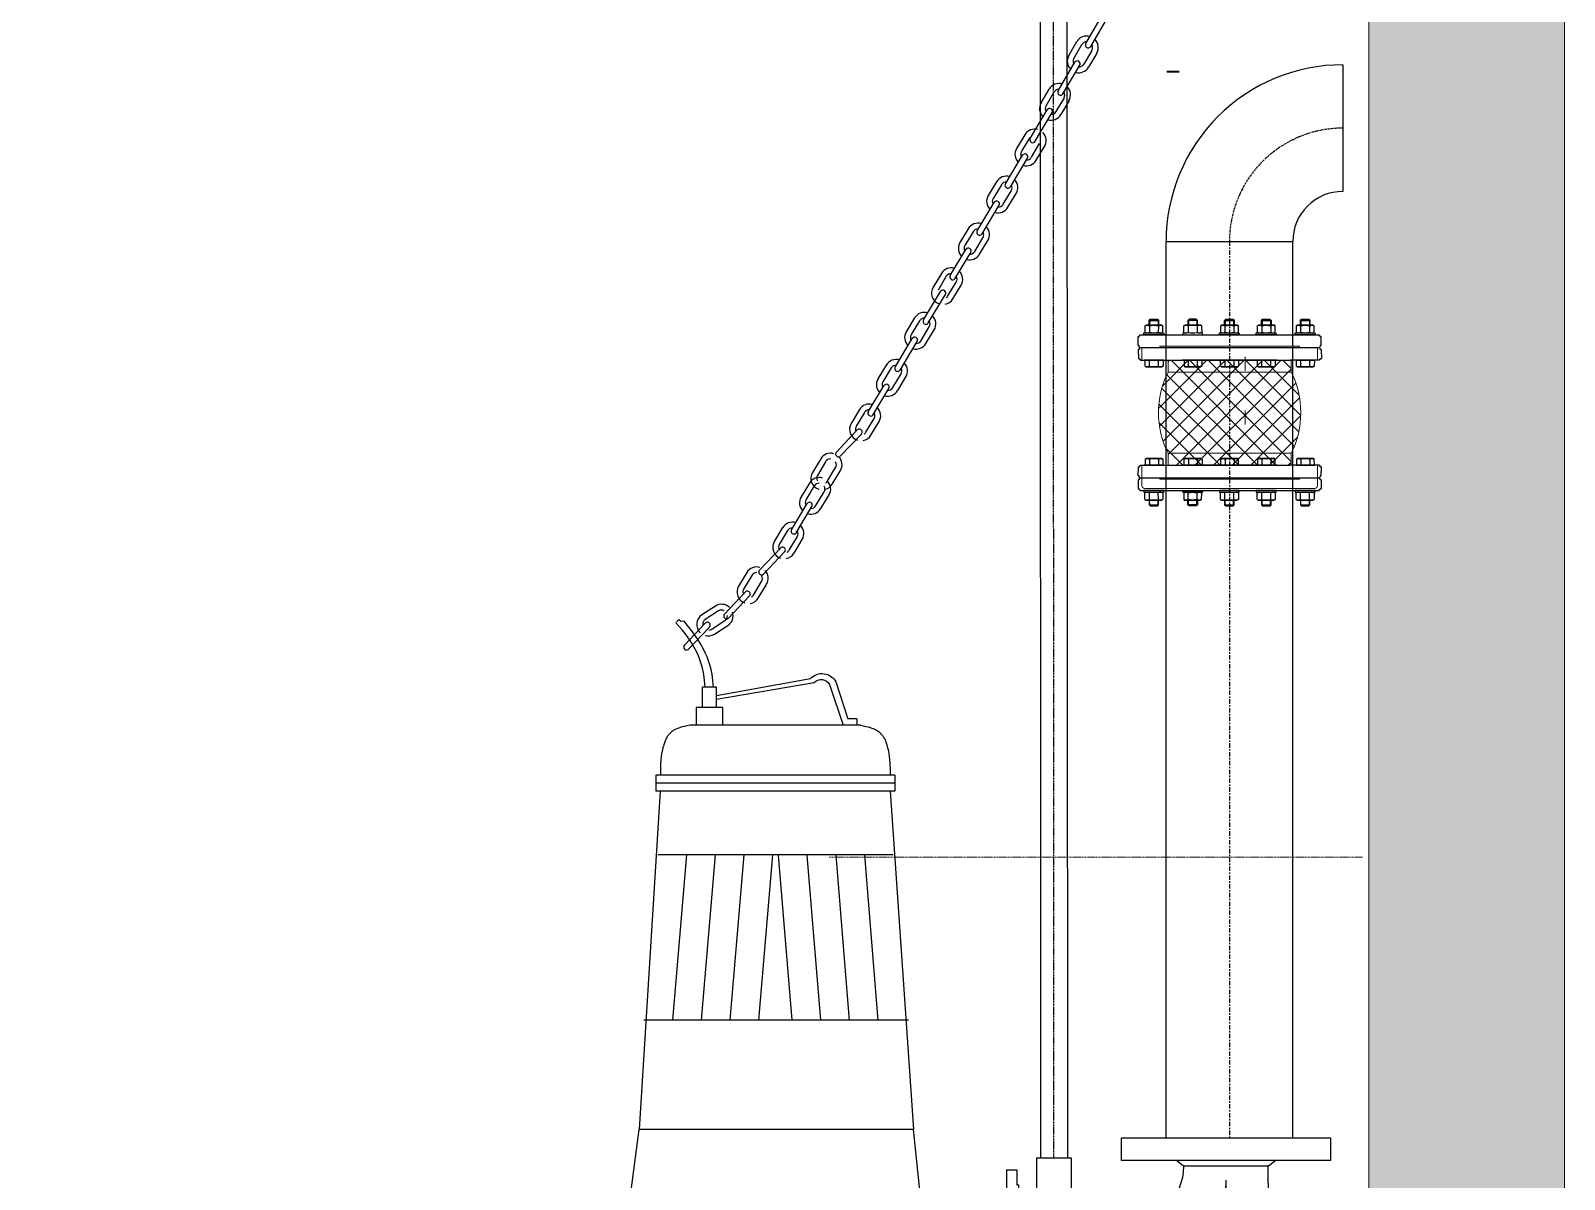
# Model space of a CAD drawing. Header units: millimetres. Extents: x -294625 to 2136527, y -251383 to 128331.
# Drawn here: x 1504624 to 1506192, y -181102 to -179928 of the extents above; entities that cross this region are included whole.
import ezdxf

# ---------------------------------------------------------------- set-up
doc = ezdxf.new("R2010")
doc.units = ezdxf.units.MM
doc.linetypes.add('ACAD_ISO04W100', pattern=[30, 24, -3, 0, -3])
doc.linetypes.add('CENTER', pattern=[3, 1.5, -0.5, 0.5, -0.5])
for name, color, linetype, lineweight in [('0-4', 250, 'Continuous', 5), ('01. CẤP NƯỚC LẠNH', 5, 'Continuous', 9), ('A-FLOR-3', 135, 'Continuous', 25), ('A-FLOR-PATT-1', 254, 'Continuous', 18), ('I-WALL-3', 215, 'Continuous', 35), ('I-WALL-4', 8, 'Continuous', 35), ('ICE-BP', 4, 'Continuous', 25), ('ICE-CENTER', 8, 'CENTER', 0), ('N3-NOTE', 11, 'Continuous', 13)]:
    doc.layers.add(name, color=color, linetype=linetype, lineweight=lineweight)
doc.layers.add('H-N-FITTING-35', color=2, linetype='Continuous')
doc.layers.add('ICE-CEN', color=8, linetype='CENTER')

# ---------------------------------------------------------------- blocks, each defined once
blk = doc.blocks.new('ExpSin8')
h = blk.add_hatch()
h.set_pattern_fill('ANSI37', color=8, scale=198, style=0)
h.set_pattern_definition([(45, (2.64, -165), (-17.5009, 17.5009), []), (135, (2.64, -165), (-17.5009, -17.5009), [])])
h.paths.add_polyline_path([(201.2, 115.3, 0.240369), (48.8, 115.3), (48.8, -115.3, 0.240369), (201.2, -115.3)])
h.paths.add_polyline_path([(26.4, -115.3), (48.8, -115.3), (48.8, 115.3), (26.4, 115.3)])
h.paths.add_polyline_path([(201.2, 115.3), (201.2, -115.3), (223.6, -115.3), (223.6, 115.3)])
for points in [[(2.6, -165), (26.4, -165), (26.4, 165), (2.6, 165)], [(247.4, -165), (223.6, -165), (223.6, 165), (247.4, 165)], [(2.6, 131), (0, 131), (0, -131), (2.6, -131)], [(247.4, 131), (250, 131), (250, -131), (247.4, -131)]]:
    blk.add_lwpolyline(points, close=True)
at = {"color": 8}
for points in [[(26.4, 115.3), (48.8, 115.3), (48.8, -115.3), (26.4, -115.3)], [(223.6, 115.3), (201.2, 115.3), (201.2, -115.3), (223.6, -115.3)]]:
    blk.add_lwpolyline(points, close=True, dxfattribs=at)
for centre, start, end in [((125, -33.9), 62.9686, 117.0314), ((125, 33.9), 242.9686, 297.0314)]:
    blk.add_arc(centre, 167.6, start, end)
blk = doc.blocks.new('NUT')
at = {"linetype": 'Continuous'}
for p, q in [((-14.7, 12.1), (-13.1, 13)), ((-14.7, 0.9), (-13.1, 0)), ((-7.5, 1.1), (-7.5, 11.9)), ((7.5, 1.1), (7.5, 11.9)), ((14.7, 12.1), (13.1, 13)), ((14.7, 0.9), (13.1, 0))]:
    blk.add_line(p, q, dxfattribs=at)
blk.add_lwpolyline([(-16.5, 16), (-16.5, 13), (16.5, 13), (16.5, 16)], close=True)
for points in [[(-15, 1.1), (-15, 11.9)], [(-13.1, 13), (13.1, 13)], [(-13.1, 0), (13.1, 0)], [(13.1, 0), (-13.1, 0)], [(15, 11.9), (15, 1.1)]]:
    blk.add_lwpolyline(points, dxfattribs=at)
for centre, radius, start, end in [((-11.3, 6.1), 6.9, 57.0867, 122.9133), ((-11.3, 6.9), 6.9, 237.0867, 302.9133), ((0, -13), 26, 73.2213, 106.7787), ((0, 26), 26, 253.2213, 286.7787), ((11.3, 6.1), 6.9, 57.0867, 122.9133), ((11.3, 6.9), 6.9, 237.0867, 302.9133)]:
    blk.add_arc(centre, radius, start, end, dxfattribs=at)
blk = doc.blocks.new('cut')
for p, q in [((1044112.8, -17398.2), (1043998.8, -17398.2)), ((1043953.8, -17557.2), (1043953.8, -17443.2))]:
    blk.add_line(p, q)
at = {"color": 8, "linetype": 'CENTER'}
blk.add_arc((1043953.8, -17398.2), 102, 270, 0, dxfattribs=at)
for radius in [159, 45]:
    blk.add_arc((1043953.8, -17398.2), radius, 270, 0)
blk = doc.blocks.new('BCTM')
at = {"color": 0}
for p, q in [((-4102.8, -24289.2, -726548.5), (-4090.4, -24289.2, -726548.5)), ((-4102.8, -24307.2, -726548.5), (-4102.8, -24289.2, -726548.5)), ((-4090.4, -24307.2, -726548.5), (-4090.4, -24289.2, -726548.5)), ((-4108.4, -24307.2, -726548.5), (-4084.7, -24307.2, -726548.5)), ((-4108.4, -24322.8, -726548.5), (-4108.4, -24307.2, -726548.5)), ((-4084.7, -24307.2, -726548.5), (-4084.7, -24322.8, -726548.5)), ((-4230.5, -24322.8, -726548.5), (-4079, -24322.8, -726548.5)), ((-4226.9, -24317.3, -726548.5), (-4218.9, -24317.3, -726548.5)), ((-4226.9, -24317.3, -726548.5), (-4226.9, -24322.8, -726548.5)), ((-4260.7, -24367, -726548.5), (-4048.9, -24367, -726548.5)), ((-4260.7, -24367, -726548.5), (-4260.7, -24381.3, -726548.5)), ((-4048.9, -24367, -726548.5), (-4048.9, -24381.3, -726548.5)), ((-4260.7, -24374.2, -726548.5), (-4048.9, -24374.2, -726548.5)), ((-4256.5, -24381.3, -726548.5), (-4277, -24680.7, -726548.5)), ((-4260.7, -24381.3, -726548.5), (-4048.9, -24381.3, -726548.5)), ((-4053, -24381.3, -726548.5), (-4034.4, -24680.7, -726548.5)), ((-4259.1, -24437.6, -726548.5), (-4050.7, -24437.6, -726548.5)), ((-4233.7, -24437.8, -726548.5), (-4245.6, -24584.1, -726548.5)), ((-4208.3, -24437.7, -726548.5), (-4220.2, -24584.1, -726548.5)), ((-4182.8, -24437.7, -726548.5), (-4194.8, -24584, -726548.5)), ((-4157.4, -24437.7, -726548.5), (-4169.4, -24584, -726548.5)), ((-4152.3, -24437.6, -726548.5), (-4140, -24584, -726548.5)), ((-4126.9, -24437.6, -726548.5), (-4114.5, -24584, -726548.5)), ((-4101.5, -24437.6, -726548.5), (-4089.1, -24584, -726548.5)), ((-4076.1, -24437.6, -726548.5), (-4063.7, -24584, -726548.5)), ((-4272.7, -24584, -726548.5), (-4038.3, -24584, -726548.5)), ((-4283.8, -24745.7, -726548.5), (-4277, -24680.7, -726548.5)), ((-4277, -24680.7, -726548.5), (-4034.4, -24680.7, -726548.5)), ((-4025.8, -24745.7, -726548.5), (-4034.4, -24680.7, -726548.5)), ((-4604.2, -24708.1, -726548.5), (-4503.1, -24708.1, -726548.5)), ((-4604.2, -24708.1, -726548.5), (-4503.1, -24708.1, -726548.5)), ((-4591.1, -24713.1, -726548.5), (-4597.3, -24708.1, -726548.5)), ((-4591.1, -24713.1, -726548.5), (-4516.1, -24713.1, -726548.5)), ((-4591.1, -24728.1, -726548.5), (-4591.1, -24713.1, -726548.5)), ((-4516.1, -24713.1, -726548.5), (-4509.9, -24708.1, -726548.5)), ((-4591.1, -24728.1, -726548.5), (-4591.1, -24859.2, -726548.5)), ((-4553.6, -24727.3, -726548.5), (-4553.6, -24859.2, -726548.5)), ((-4370.3, -24882.4, -726548.5), (-4370.3, -24729.7, -726548.5)), ((-4462.7, -24859.8, -726548.5), (-4420.1, -24745.3, -726548.5)), ((-4359.4, -24740.4, -726548.5), (-4312, -24744.5, -726548.5)), ((-4312.3, -24745.7, -726548.5), (-4025.8, -24745.7, -726548.5)), ((-4453.6, -24763.1, -726548.5), (-4448.6, -24757, -726548.5)), ((-4448.6, -24750.1, -726548.5), (-4448.6, -24780.5, -726548.5)), ((-4448.6, -24750.1, -726548.5), (-4448.6, -24821.9, -726548.5)), ((-4443.6, -24750.1, -726548.5), (-4448.6, -24750.1, -726548.5)), ((-4448.6, -24750.1, -726548.5), (-4443.6, -24750.1, -726548.5)), ((-4443.6, -24750.1, -726548.5), (-4443.6, -24780.5, -726548.5)), ((-4443.6, -24750.1, -726548.5), (-4443.6, -24808.4, -726548.5)), ((-4426.3, -24761.8, -726548.5), (-4443.6, -24757, -726548.5)), ((-4581.8, -24772.5, -726548.5), (-4581.8, -24859.2, -726548.5)), ((-4544.2, -24762, -726548.5), (-4544.2, -24859.2, -726548.5)), ((-4466.1, -24763.1, -726548.5), (-4453.6, -24763.1, -726548.5)), ((-4453.6, -24763.1, -726548.5), (-4466.1, -24763.1, -726548.5)), ((-4453.6, -24763.1, -726548.5), (-4453.6, -24835.3, -726548.5)), ((-4517.2, -24790, -726548.5), (-4517.2, -24859.2, -726548.5)), ((-4507.8, -24794.7, -726548.5), (-4507.8, -24859.2, -726548.5)), ((-4454.7, -24838.1, -726548.5), (-4481.1, -24838.1, -726548.5)), ((-4359.4, -24864.2, -726548.5), (-4224.3, -24849.2, -726548.5)), ((-4283.8, -24855.2, -726548.5), (-4025.8, -24855.2, -726548.5)), ((-4225.5, -24901, -726548.5), (-4240.5, -24855.2, -726548.5)), ((-4224.3, -24849.2, -726548.5), (-4085.3, -24849.2, -726548.5)), ((-4025.8, -24855.2, -726548.5), (-4085.3, -24849.2, -726548.5)), ((-4084, -24901, -726548.5), (-4069.1, -24855.2, -726548.5)), ((-4597.1, -24859.2, -726548.5), (-4597.1, -24868.9, -726548.5)), ((-4370.3, -24859.2, -726548.5), (-4597.1, -24859.2, -726548.5)), ((-4370.3, -24868.9, -726548.5), (-4597.1, -24868.9, -726548.5)), ((-4370.3, -24859.2, -726548.5), (-4370.3, -24868.9, -726548.5)), ((-4084, -24901, -726548.5), (-4225.5, -24901, -726548.5))]:
    blk.add_line(p, q, dxfattribs=at)
at = {"color": 0, "linetype": 'ACAD_ISO04W100', "ltscale": 5}
blk.add_line((-4440.7, -24800.6, -726548.5), (-4478.6, -24800.6, -726548.5), dxfattribs=at)
at = {"color": 0}
for points in [[(-4100, -24289.2), (-4099.4, -24283.2), (-4098.8, -24278), (-4097.9, -24273.4), (-4096.9, -24269.3), (-4095.8, -24265.7), (-4094.5, -24262.3), (-4093.1, -24259.2), (-4091.6, -24256.2), (-4090.1, -24253.3), (-4088.4, -24250.3), (-4086.5, -24247.3), (-4084.5, -24244.3), (-4082.2, -24241.1), (-4079.8, -24237.9), (-4077, -24234.5), (-4074, -24230.8)], [(-4092.6, -24289.2), (-4092.1, -24283.2), (-4091.4, -24278), (-4090.6, -24273.4), (-4089.6, -24269.3), (-4088.4, -24265.7), (-4087.2, -24262.3), (-4085.8, -24259.2), (-4084.3, -24256.2), (-4082.7, -24253.3), (-4081, -24250.3), (-4079.2, -24247.4), (-4077.1, -24244.5), (-4074.9, -24241.5), (-4072.4, -24238.5), (-4069.7, -24235.4), (-4066.7, -24232.3)]]:
    blk.add_lwpolyline(points, dxfattribs=at)
at = {"color": 0, "elevation": -726548.5}
for points in [[(-4074, -24230.8), (-4071.5, -24231.1), (-4069.2, -24229.6), (-4066.7, -24232.3)], [(-4462.7, -24859.8), (-4462.7, -24859.2), (-4370.3, -24859.2), (-4370.3, -24745.3), (-4420.1, -24745.3)]]:
    blk.add_lwpolyline(points, dxfattribs=at)
for points in [[(-4102.8, -24296.4), (-4186, -24281.5, 0.516643), (-4208.4, -24284.5), (-4218.9, -24317.3)], [(-4102.8, -24299.8), (-4189.1, -24285.1, 0.513965), (-4202.9, -24286.8), (-4215, -24322.8)]]:
    blk.add_lwpolyline(points, format="xyb", dxfattribs=at)
at = {"color": 0, "flags": 128}
for points in [[(-4230.5, -24322.8), (-4233, -24323.3), (-4235.2, -24323.8), (-4237.1, -24324.3), (-4238.8, -24324.8), (-4240.2, -24325.3), (-4241.5, -24325.8), (-4242.6, -24326.2), (-4243.5, -24326.7), (-4244.3, -24327.1), (-4245, -24327.6), (-4245.7, -24328), (-4246.3, -24328.4), (-4246.8, -24328.9), (-4247.3, -24329.3), (-4247.7, -24329.8), (-4248.2, -24330.3), (-4248.7, -24330.8), (-4249.1, -24331.4), (-4249.6, -24332), (-4250.1, -24332.6), (-4250.5, -24333.2), (-4250.9, -24333.9), (-4251.3, -24334.5), (-4251.7, -24335.2), (-4252.1, -24335.9), (-4252.4, -24336.7), (-4252.7, -24337.5), (-4253, -24338.3), (-4253.3, -24339.3), (-4253.6, -24340.3), (-4253.9, -24341.5), (-4254.2, -24342.8), (-4254.6, -24344.2), (-4254.9, -24345.9), (-4255.3, -24348), (-4255.7, -24350.5), (-4256, -24353.5), (-4256.2, -24357.3), (-4256.4, -24361.7), (-4256.4, -24367)], [(-4079, -24322.8), (-4076.5, -24323.3), (-4074.3, -24323.8), (-4072.4, -24324.3), (-4070.7, -24324.8), (-4069.3, -24325.3), (-4068.1, -24325.8), (-4067, -24326.2), (-4066, -24326.7), (-4065.2, -24327.1), (-4064.5, -24327.6), (-4063.9, -24328), (-4063.3, -24328.4), (-4062.7, -24328.9), (-4062.3, -24329.3), (-4061.8, -24329.8), (-4061.3, -24330.3), (-4060.9, -24330.8), (-4060.4, -24331.4), (-4059.9, -24332), (-4059.5, -24332.6), (-4059, -24333.2), (-4058.6, -24333.9), (-4058.2, -24334.5), (-4057.8, -24335.2), (-4057.5, -24335.9), (-4057.2, -24336.7), (-4056.9, -24337.5), (-4056.6, -24338.3), (-4056.3, -24339.3), (-4056, -24340.3), (-4055.7, -24341.5), (-4055.3, -24342.8), (-4055, -24344.2), (-4054.6, -24345.9), (-4054.2, -24348), (-4053.9, -24350.5), (-4053.6, -24353.5), (-4053.3, -24357.3), (-4053.2, -24361.7), (-4053.1, -24367)]]:
    blk.add_lwpolyline(points, dxfattribs=at)
at = {"color": 0, "elevation": -726548.5}
for points in [[(-4646.1, -24708.1), (-4461.1, -24708.1), (-4461.1, -24688.1), (-4646.1, -24688.1)], [(-4386, -24745.3), (-4417, -24745.3), (-4417, -24706), (-4386, -24706)]]:
    blk.add_lwpolyline(points, close=True, dxfattribs=at)
at = {"color": 0, "elevation": -726548.5, "flags": 128}
for points in [[(-4359.4, -24716.3), (-4359.4, -24882.4), (-4368.6, -24882.4), (-4368.6, -24869), (-4370.3, -24869)], [(-4359.4, -24716.3), (-4368.6, -24716.3), (-4368.6, -24729.7), (-4370.3, -24729.7)]]:
    blk.add_lwpolyline(points, dxfattribs=at)
at = {"color": 0, "const_width": 10, "elevation": -726548.5}
for points in [[(-4567.7, -24788), (-4567.7, -24941)], [(-4391.6, -24846.2), (-4391.6, -24941)], [(-4531.4, -24936), (-4567.7, -24936)], [(-4391.6, -24936), (-4427.9, -24936)]]:
    blk.add_lwpolyline(points, dxfattribs=at)
at = {"color": 0}
for centre, radius, start, end in [((-4466.1, -24713.1, -726548.5), 50, 180, 270), ((-4481.1, -24728.1, -726548.5), 110, 180, 228.7822), ((-4035.4, -24787.9, -726548.5), 251.9, 170.3614, 195.4827), ((-4419.5, -24800.4, -726548.5), 397.5, 352.0883, 7.9117), ((-4481.1, -24728.1, -726548.5), 110, 234.9825, 250.8509), ((-4481.1, -24728.1, -726548.5), 110, 255.9403, 270)]:
    blk.add_arc(centre, radius, start, end, dxfattribs=at)
at = {"color": 0, "linetype": 'ACAD_ISO04W100', "ltscale": 5}
blk.add_arc((-4478.6, -24725.6, -726548.5), 75, 180, 270, dxfattribs=at)

msp = doc.modelspace()

# ---------------------------------------------------------------- hatches: boundary and pattern name
at = {"layer": 'A-FLOR-PATT-1'}
h = msp.add_hatch(dxfattribs=at)
h.set_pattern_fill('ANGLE', color=256, scale=3, style=0)
h.set_pattern_definition([(0, (292781.752, -6e-11), (0, 20.955), [15.24, -5.715]), (90, (292781.752, -6e-11), (-20.955, 1e-15), [15.24, -5.715])])
h.paths.add_polyline_path([(1505031.6, -179291), (1505031.6, -179341), (1505087.7, -179341), (1505087.7, -179831), (1504492.1, -179831), (1504492.1, -181336), (1505992.1, -181336), (1505992.1, -179341), (1506035.1, -179341), (1506035.1, -179291), (1506192.1, -179291), (1506192.1, -181536), (1504292.1, -181536), (1504292.1, -179291)])

# ---------------------------------------------------------------- linework, layer by layer
at = {"color": 8, "linetype": 'CENTER'}
msp.add_line((1505670.3, -181080.7), (1505669.5, -179532.6), dxfattribs=at)
at = {"layer": '0-4'}
for p, q in [((1505865.8, -180275.7, -0.6), (1505865.8, -180261.4, -0.6)), ((1505865.8, -180330.6, -0.6), (1505865.8, -180316.3, -0.6))]:
    msp.add_line(p, q, dxfattribs=at)
at = {"layer": '01. CẤP NƯỚC LẠNH', "elevation": -0.6}
msp.add_lwpolyline([(1505760.1, -180385.2), (1505939.7, -180385.2), (1505939.7, -180393.3, -0.414214), (1505937, -180396.1), (1505762.8, -180396.1, -0.414214), (1505760.1, -180393.3)], format="xyb", close=True, dxfattribs=at)
at = {"layer": 'A-FLOR-3'}
msp.add_line((1505798.3, -179970), (1505798.3, -179970), dxfattribs=at)
at = {"layer": 'H-N-FITTING-35', "ltscale": 1000}
for p, q in [((1505655.8, -179507.5), (1505656.6, -181080.7)), ((1505683.3, -179504.3), (1505684.1, -181080.7)), ((1505702.8, -179941.2), (1505719.9, -179911.9)), ((1505707.8, -179944.2), (1505724.9, -179914.9)), ((1505685.4, -179953.4), (1505693.7, -179939.3)), ((1505690.5, -179956.4), (1505698.8, -179942.3)), ((1505708.9, -179948.2), (1505700.7, -179962.3)), ((1505714, -179951.2), (1505705.7, -179965.3)), ((1505674.4, -179989.7), (1505691.6, -179960.4)), ((1505679.5, -179992.6), (1505696.6, -179963.4)), ((1505657.1, -180001.9), (1505665.4, -179987.8)), ((1505662.2, -180004.9), (1505670.4, -179990.7)), ((1505680.6, -179996.7), (1505672.3, -180010.8)), ((1505646.1, -180038.2), (1505663.2, -180008.9)), ((1505651.2, -180041.1), (1505668.3, -180011.8)), ((1505685.7, -179999.6), (1505677.4, -180013.8)), ((1505640.5, -180034.4), (1505632.1, -180048.4)), ((1505645.5, -180037.4), (1505637.1, -180051.4)), ((1505647.2, -180057.5), (1505655.6, -180043.5)), ((1505620.6, -180084.5), (1505638.1, -180055.5)), ((1505625.7, -180087.6), (1505643.1, -180058.5)), ((1505652.2, -180060.5), (1505660.6, -180046.5)), ((1505611.5, -180082.5), (1505603.1, -180096.5)), ((1505616.6, -180085.5), (1505608.1, -180099.5)), ((1505618.2, -180105.6), (1505626.7, -180091.6)), ((1505591.7, -180132.6), (1505609.2, -180103.6)), ((1505596.7, -180135.7), (1505614.2, -180106.6)), ((1505623.2, -180108.6), (1505631.7, -180094.6)), ((1505582.6, -180130.6), (1505574.1, -180144.6)), ((1505587.6, -180133.6), (1505579.2, -180147.6)), ((1505589.3, -180153.7), (1505597.7, -180139.7)), ((1505564.2, -180178.3), (1505580.2, -180151.7)), ((1505569, -180181.7), (1505585.2, -180154.7)), ((1505594.3, -180156.7), (1505602.7, -180142.7)), ((1505555.2, -180176.2), (1505546.7, -180190.2)), ((1505560.2, -180179.2), (1505551.8, -180193.2)), ((1505561.8, -180199.3), (1505570.3, -180185.3)), ((1505536.8, -180223.8), (1505554.3, -180194.8)), ((1505541.8, -180226.9), (1505559.3, -180197.8)), ((1505566.9, -180202.3), (1505575.3, -180188.3)), ((1505527.7, -180221.8), (1505519.3, -180235.8)), ((1505532.7, -180224.8), (1505524.3, -180238.8)), ((1505534.4, -180244.9), (1505542.8, -180230.9)), ((1505539.4, -180247.9), (1505547.9, -180233.9)), ((1505507.9, -180271.9), (1505525.4, -180242.9)), ((1505512.9, -180275), (1505530.4, -180245.9)), ((1505778.6, -180237.7), (1505778.6, -180239)), ((1505782.7, -180265), (1505762.5, -180264.9)), ((1505768, -180271), (1505768, -180264.9)), ((1505777.2, -180271), (1505777.2, -180264.9)), ((1505898.6, -180264.9, -0.8), (1505801.2, -180264.9, -0.8)), ((1505802.4, -180265), (1505822.6, -180264.9)), ((1505807.9, -180271), (1505807.9, -180264.9)), ((1505817.1, -180271), (1505817.1, -180264.9)), ((1505860, -180265), (1505839.8, -180264.9)), ((1505845.3, -180271), (1505845.3, -180264.9)), ((1505854.5, -180271), (1505854.5, -180264.9)), ((1505897.6, -180265), (1505877.4, -180264.9)), ((1505882.8, -180271), (1505882.9, -180264.9)), ((1505892, -180271), (1505892, -180264.9)), ((1505937.4, -180265), (1505917.2, -180264.9)), ((1505922.7, -180271), (1505922.7, -180264.9)), ((1505931.9, -180271), (1505931.9, -180264.9)), ((1505498.8, -180269.9), (1505490.3, -180283.9)), ((1505503.8, -180272.9), (1505495.3, -180286.9)), ((1505505.4, -180293), (1505513.9, -180279)), ((1505763.6, -180271.1), (1505764.6, -180271.6)), ((1505780.6, -180271.7), (1505764.6, -180271.6)), ((1505764.6, -180271.6), (1505780.6, -180271.7)), ((1505781.6, -180271.1), (1505780.6, -180271.7)), ((1505803.5, -180271.1), (1505804.5, -180271.7)), ((1505804.5, -180271.7), (1505820.5, -180271.6)), ((1505820.5, -180271.6), (1505804.5, -180271.7)), ((1505821.5, -180271.1), (1505820.5, -180271.6)), ((1505840.9, -180271.1), (1505841.9, -180271.6)), ((1505857.9, -180271.7), (1505841.9, -180271.6)), ((1505841.9, -180271.6), (1505857.9, -180271.7)), ((1505858.9, -180271.1), (1505857.9, -180271.7)), ((1505878.4, -180271.1), (1505879.4, -180271.6)), ((1505895.5, -180271.7), (1505879.4, -180271.6)), ((1505879.4, -180271.6), (1505895.5, -180271.7)), ((1505896.4, -180271.1), (1505895.5, -180271.7)), ((1505918.3, -180271.1), (1505919.2, -180271.6)), ((1505935.3, -180271.7), (1505919.2, -180271.6)), ((1505919.2, -180271.6), (1505935.3, -180271.7)), ((1505936.3, -180271.1), (1505935.3, -180271.7)), ((1505480.4, -180317.6), (1505496.4, -180291)), ((1505485.2, -180321), (1505501.4, -180294)), ((1505510.5, -180296), (1505518.9, -180282)), ((1505471.4, -180315.5), (1505462.9, -180329.5)), ((1505476.4, -180318.5), (1505467.9, -180332.5)), ((1505478, -180338.6), (1505486.5, -180324.6)), ((1505483.1, -180341.6), (1505491.5, -180327.6)), ((1505447.9, -180358.9), (1505469.2, -180336.3)), ((1505451.8, -180363.2), (1505473.4, -180340.4)), ((1505431.8, -180365.7), (1505423.3, -180379.7)), ((1505436.8, -180368.7), (1505428.4, -180382.7)), ((1505438.4, -180388.8), (1505446.9, -180374.8)), ((1505782.7, -180372.2), (1505762.5, -180372.3)), ((1505763.6, -180366.1), (1505764.6, -180365.5)), ((1505780.6, -180365.5), (1505764.6, -180365.5)), ((1505764.6, -180365.5), (1505780.6, -180365.5)), ((1505768, -180366.2), (1505768, -180372.2)), ((1505777.2, -180366.2), (1505777.2, -180372.2)), ((1505781.6, -180366), (1505780.6, -180365.5)), ((1505898.6, -180372.2, -0.8), (1505801.2, -180372.2, -0.8)), ((1505802.4, -180372.2), (1505822.6, -180372.3)), ((1505803.5, -180366), (1505804.5, -180365.5)), ((1505804.5, -180365.5), (1505820.5, -180365.5)), ((1505820.5, -180365.5), (1505804.5, -180365.5)), ((1505807.9, -180366.2), (1505807.9, -180372.2)), ((1505817.1, -180366.2), (1505817.1, -180372.2)), ((1505821.5, -180366.1), (1505820.5, -180365.5)), ((1505860, -180372.2), (1505839.8, -180372.3)), ((1505840.9, -180366.1), (1505841.9, -180365.5)), ((1505857.9, -180365.5), (1505841.9, -180365.5)), ((1505841.9, -180365.5), (1505857.9, -180365.5)), ((1505845.3, -180366.2), (1505845.3, -180372.2)), ((1505854.5, -180366.2), (1505854.5, -180372.2)), ((1505858.9, -180366), (1505857.9, -180365.5)), ((1505897.6, -180372.2), (1505877.4, -180372.3)), ((1505878.4, -180366.1), (1505879.4, -180365.5)), ((1505895.5, -180365.5), (1505879.4, -180365.5)), ((1505879.4, -180365.5), (1505895.5, -180365.5)), ((1505882.8, -180366.2), (1505882.9, -180372.2)), ((1505892, -180366.2), (1505892, -180372.2)), ((1505896.4, -180366), (1505895.5, -180365.5)), ((1505937.4, -180372.2), (1505917.2, -180372.3)), ((1505918.3, -180366.1), (1505919.2, -180365.5)), ((1505935.3, -180365.5), (1505919.2, -180365.5)), ((1505919.2, -180365.5), (1505935.3, -180365.5)), ((1505922.7, -180366.2), (1505922.7, -180372.2)), ((1505931.9, -180366.2), (1505931.9, -180372.2)), ((1505936.3, -180366), (1505935.3, -180365.5)), ((1505420.2, -180390.5), (1505411.7, -180404.5)), ((1505443.5, -180391.8), (1505451.9, -180377.8)), ((1505425.2, -180393.5), (1505416.7, -180407.6)), ((1505426.8, -180413.6), (1505435.3, -180399.6)), ((1505431.9, -180416.7), (1505440.3, -180402.6)), ((1505778.6, -180399.5), (1505778.6, -180398.1)), ((1505401.8, -180438.2), (1505417.8, -180411.6)), ((1505406.6, -180441.6), (1505422.8, -180414.6)), ((1505392.8, -180436.1), (1505384.3, -180450.2)), ((1505397.8, -180439.2), (1505389.3, -180453.2)), ((1505399.4, -180459.3), (1505407.9, -180445.2)), ((1505404.5, -180462.3), (1505412.9, -180448.3)), ((1505369.3, -180479.5), (1505390.6, -180457)), ((1505373.2, -180483.8), (1505394.8, -180461)), ((1505356.3, -180482), (1505347.8, -180496)), ((1505361.3, -180485), (1505352.9, -180499)), ((1505363, -180505.1), (1505371.4, -180491.1)), ((1505368, -180508.1), (1505376.4, -180494.1)), ((1505333.3, -180524.5), (1505354.6, -180502)), ((1505337.2, -180528.9), (1505358.9, -180506)), ((1505324.1, -180516.4), (1505310.3, -180525.3)), ((1505327.3, -180521.3), (1505313.5, -180530.2)), ((1505319.9, -180540.1), (1505333.6, -180531.2)), ((1505292.4, -180556.3), (1505313.8, -180533.8)), ((1505296.4, -180560.7), (1505318, -180537.8)), ((1505323.1, -180545), (1505336.8, -180536.1))]:
    msp.add_line(p, q, dxfattribs=at)
at = {"layer": 'H-N-FITTING-35', "ltscale": 1000, "elevation": 14.6}
for points in [[(1505767.5, -180229.2), (1505767.5, -180224.3), (1505768.8, -180223.1), (1505776.1, -180223.1), (1505777.3, -180224.4), (1505777.3, -180229.3)], [(1505817, -180229.2), (1505817, -180224.3), (1505815.7, -180223.1), (1505808.4, -180223.1), (1505807.2, -180224.4), (1505807.2, -180229.3)], [(1505844.8, -180229.2), (1505844.8, -180224.3), (1505846, -180223.1), (1505853.4, -180223.1), (1505854.6, -180224.4), (1505854.6, -180229.3)], [(1505882.4, -180229.2), (1505882.4, -180224.3), (1505883.6, -180223.1), (1505890.9, -180223.1), (1505892.2, -180224.4), (1505892.2, -180229.3)], [(1505922.2, -180229.2), (1505922.2, -180224.3), (1505923.4, -180223.1), (1505930.8, -180223.1), (1505932, -180224.4), (1505932, -180229.3)], [(1505767.5, -180407.9), (1505767.5, -180412.8), (1505768.8, -180414), (1505776.1, -180414), (1505777.3, -180412.8), (1505777.3, -180407.9)], [(1505817, -180407.9), (1505817, -180412.8), (1505815.7, -180414), (1505808.4, -180414), (1505807.2, -180412.8), (1505807.2, -180407.9)], [(1505844.8, -180407.9), (1505844.8, -180412.8), (1505846, -180414), (1505853.4, -180414), (1505854.6, -180412.8), (1505854.6, -180407.9)], [(1505882.4, -180407.9), (1505882.4, -180412.8), (1505883.6, -180414), (1505890.9, -180414), (1505892.2, -180412.8), (1505892.2, -180407.9)], [(1505922.2, -180407.9), (1505922.2, -180412.8), (1505923.4, -180414), (1505930.8, -180414), (1505932, -180412.8), (1505932, -180407.9)]]:
    msp.add_lwpolyline(points, close=True, dxfattribs=at)
at = {"layer": 'H-N-FITTING-35', "ltscale": 1000}
for points in [[(1505767.5, -180224.3), (1505777.3, -180224.4)], [(1505768.2, -180224.3), (1505768.1, -180229.2)], [(1505776.7, -180224.4), (1505776.7, -180229.3)], [(1505817, -180224.3), (1505807.2, -180224.4)], [(1505807.8, -180224.4), (1505807.8, -180229.3)], [(1505816.4, -180224.3), (1505816.4, -180229.2)], [(1505844.8, -180224.3), (1505854.6, -180224.4)], [(1505845.4, -180224.3), (1505845.4, -180229.2)], [(1505854, -180224.4), (1505854, -180229.3)], [(1505882.4, -180224.3), (1505892.2, -180224.4)], [(1505883, -180224.3), (1505883, -180229.2)], [(1505891.6, -180224.4), (1505891.5, -180229.3)], [(1505922.2, -180224.3), (1505932, -180224.4)], [(1505922.8, -180224.3), (1505922.8, -180229.2)], [(1505931.4, -180224.4), (1505931.4, -180229.3)], [(1505763.4, -180264.9), (1505781.8, -180265)], [(1505763.4, -180271), (1505763.4, -180264.9)], [(1505781.8, -180265), (1505781.8, -180271)], [(1505821.7, -180264.9), (1505803.3, -180265)], [(1505803.3, -180265), (1505803.3, -180271)], [(1505821.7, -180271), (1505821.7, -180264.9)], [(1505840.7, -180264.9), (1505859.1, -180265)], [(1505840.7, -180271), (1505840.7, -180264.9)], [(1505859.1, -180265), (1505859.1, -180271)], [(1505878.3, -180264.9), (1505896.6, -180265)], [(1505878.3, -180271), (1505878.3, -180264.9)], [(1505896.6, -180265), (1505896.6, -180271)], [(1505918.1, -180264.9), (1505936.5, -180265)], [(1505918.1, -180271), (1505918.1, -180264.9)], [(1505936.5, -180265), (1505936.4, -180271)], [(1505763.4, -180366.2), (1505763.4, -180372.3)], [(1505763.4, -180372.3), (1505781.8, -180372.2)], [(1505781.8, -180372.2), (1505781.8, -180366.1)], [(1505803.3, -180372.2), (1505803.3, -180366.1)], [(1505821.7, -180372.2), (1505803.3, -180372.2)], [(1505821.7, -180366.2), (1505821.7, -180372.2)], [(1505840.7, -180366.2), (1505840.7, -180372.3)], [(1505840.7, -180372.3), (1505859.1, -180372.2)], [(1505859.1, -180372.2), (1505859.1, -180366.1)], [(1505878.3, -180366.2), (1505878.3, -180372.3)], [(1505878.3, -180372.3), (1505896.6, -180372.2)], [(1505896.6, -180372.2), (1505896.6, -180366.1)], [(1505918.1, -180366.2), (1505918.1, -180372.3)], [(1505918.1, -180372.3), (1505936.5, -180372.2)], [(1505936.5, -180372.2), (1505936.4, -180366.1)], [(1505767.5, -180412.8), (1505777.3, -180412.8)], [(1505768.2, -180412.8), (1505768.1, -180407.9)], [(1505776.7, -180412.8), (1505776.7, -180407.9)], [(1505817, -180412.8), (1505807.2, -180412.8)], [(1505807.8, -180412.8), (1505807.8, -180407.9)], [(1505816.4, -180412.8), (1505816.4, -180407.9)], [(1505844.8, -180412.8), (1505854.6, -180412.8)], [(1505845.4, -180412.8), (1505845.4, -180407.9)], [(1505854, -180412.8), (1505854, -180407.9)], [(1505882.4, -180412.8), (1505892.2, -180412.8)], [(1505883, -180412.8), (1505883, -180407.9)], [(1505891.6, -180412.8), (1505891.5, -180407.9)], [(1505922.2, -180412.8), (1505932, -180412.8)], [(1505922.8, -180412.8), (1505922.8, -180407.9)], [(1505931.4, -180412.8), (1505931.4, -180407.9)]]:
    msp.add_lwpolyline(points, dxfattribs=at)
at = {"layer": 'H-N-FITTING-35', "ltscale": 1000, "elevation": -0.6}
for points in [[(1505756.4, -180249.9), (1505756.4, -180240.6)], [(1505756.4, -180249.9), (1505756.4, -180240.6)], [(1505756.4, -180249.9), (1505756.4, -180240.6)], [(1505756.4, -180240.6), (1505756.4, -180240.6)], [(1505756.4, -180240.6), (1505757.5, -180240.6)], [(1505756.4, -180249.9), (1505756.4, -180249.3)], [(1505757.5, -180240.6), (1505757.5, -180240.1)], [(1505757.5, -180240.1), (1505757.5, -180240.1)], [(1505757.5, -180240.1), (1505757.5, -180240.1)], [(1505757.5, -180240.1), (1505757.5, -180240.1)], [(1505757.5, -180240.1), (1505758, -180240.1)], [(1505758, -180240.1), (1505758, -180239)], [(1505758, -180239), (1505758, -180239)], [(1505758, -180239), (1505789.4, -180239)], [(1505758, -180239), (1505941.4, -180239)], [(1505941.4, -180239), (1505941.4, -180239)], [(1505941.4, -180239), (1505941.4, -180239)], [(1505941.4, -180239), (1505941.4, -180240.1)], [(1505941.4, -180240.1), (1505942.4, -180240.1)], [(1505942.4, -180240.1), (1505942.4, -180240.1)], [(1505942.4, -180240.1), (1505942.4, -180240.1)], [(1505942.4, -180240.1), (1505942.4, -180240.1)], [(1505942.4, -180240.1), (1505942.4, -180240.6)], [(1505942.4, -180240.6), (1505943.5, -180240.6)], [(1505943.5, -180249.9), (1505943.5, -180240.6)], [(1505943.5, -180249.9), (1505943.5, -180240.6)], [(1505943.5, -180249.9), (1505943.5, -180240.6)], [(1505757.5, -180249.9), (1505756.4, -180249.9)], [(1505756.4, -180249.9), (1505756.4, -180249.9)], [(1505756.4, -180254.1), (1505756.7, -180263.3)], [(1505756.4, -180254.1), (1505756.7, -180263.3)], [(1505756.4, -180254.1), (1505756.7, -180263.3)], [(1505757.5, -180254.1), (1505756.4, -180254.1)], [(1505756.4, -180254.1), (1505756.4, -180254.1)], [(1505756.4, -180254.1), (1505756.4, -180254.6)], [(1505756.7, -180263.3), (1505756.7, -180263.3)], [(1505756.7, -180263.3), (1505757.8, -180263.3)], [(1505757.5, -180250.9), (1505757.5, -180249.9)], [(1505757.5, -180249.9), (1505757.5, -180249.9)], [(1505758, -180252), (1505757.5, -180250.9)], [(1505757.5, -180250.9), (1505757.5, -180250.9)], [(1505757.5, -180250.9), (1505757.5, -180250.9)], [(1505758, -180252), (1505757.5, -180253)], [(1505757.5, -180253), (1505757.5, -180253)], [(1505757.5, -180253), (1505757.5, -180253)], [(1505757.5, -180253), (1505757.5, -180254.1)], [(1505757.5, -180254.1), (1505757.5, -180254.1)], [(1505757.8, -180263.3), (1505757.8, -180263.9)], [(1505757.8, -180263.9), (1505757.8, -180263.9)], [(1505757.8, -180263.9), (1505757.8, -180263.9)], [(1505757.8, -180263.9), (1505757.8, -180263.9)], [(1505757.8, -180263.9), (1505758.3, -180263.9)], [(1505758, -180252), (1505758, -180252)], [(1505758, -180252), (1505758, -180252)], [(1505758, -180252), (1505758, -180252)], [(1505758, -180252), (1505758, -180252)], [(1505758, -180252), (1505941.4, -180252)], [(1505758.3, -180263.9), (1505758.3, -180264.9)], [(1505758.3, -180264.9), (1505758.3, -180264.9)], [(1505758.3, -180264.9), (1505789.7, -180264.9)], [(1505758.3, -180264.9), (1505789.7, -180264.9)], [(1505758.3, -180264.9), (1505911.9, -180264.9)], [(1505941.7, -180264.9), (1505911.9, -180264.9)], [(1505941.7, -180264.9), (1505911.9, -180264.9)], [(1505941.7, -180264.9), (1505911.9, -180264.9)], [(1505942.4, -180250.9), (1505941.4, -180252)], [(1505941.4, -180252), (1505941.4, -180252)], [(1505942.4, -180253), (1505941.4, -180252)], [(1505941.4, -180252), (1505941.4, -180252)], [(1505941.7, -180264.9), (1505941.7, -180263.9)], [(1505941.7, -180263.9), (1505942.7, -180263.9)], [(1505941.7, -180264.9), (1505941.7, -180264.9)], [(1505941.7, -180264.9), (1505941.7, -180264.9)], [(1505943.5, -180249.9), (1505942.4, -180249.9)], [(1505942.4, -180249.9), (1505942.4, -180250.9)], [(1505942.4, -180250.9), (1505942.4, -180250.9)], [(1505942.4, -180250.9), (1505942.4, -180250.9)], [(1505942.4, -180250.9), (1505942.4, -180250.9)], [(1505942.4, -180254.1), (1505942.4, -180253)], [(1505942.4, -180253), (1505942.4, -180253)], [(1505942.4, -180253), (1505942.4, -180253)], [(1505942.4, -180253), (1505942.4, -180253)], [(1505943.5, -180254.1), (1505942.4, -180254.1)], [(1505942.7, -180263.9), (1505942.7, -180263.3)], [(1505942.7, -180263.3), (1505943.8, -180263.3)], [(1505942.7, -180263.9), (1505942.7, -180263.9)], [(1505942.7, -180263.9), (1505942.7, -180263.9)], [(1505942.7, -180263.9), (1505942.7, -180263.9)], [(1505943.5, -180249.9), (1505943.5, -180249.9)], [(1505943.5, -180249.9), (1505943.5, -180249.9)], [(1505943.5, -180254.1), (1505943.8, -180263.3)], [(1505943.5, -180254.1), (1505943.8, -180263.3)], [(1505943.5, -180254.1), (1505943.8, -180263.3)], [(1505943.5, -180254.1), (1505943.5, -180254.1)], [(1505943.5, -180254.1), (1505943.5, -180254.1)], [(1505756.4, -180383.1), (1505756.7, -180373.8)], [(1505756.4, -180383.1), (1505756.7, -180373.8)], [(1505756.4, -180383.1), (1505756.7, -180373.8)], [(1505756.7, -180373.8), (1505756.7, -180373.8)], [(1505756.7, -180373.8), (1505757.8, -180373.8)], [(1505757.8, -180373.8), (1505757.8, -180373.3)], [(1505757.8, -180373.3), (1505757.8, -180373.3)], [(1505757.8, -180373.3), (1505757.8, -180373.3)], [(1505757.8, -180373.3), (1505757.8, -180373.3)], [(1505757.8, -180373.3), (1505758.3, -180373.3)], [(1505758.3, -180373.3), (1505758.3, -180372.2)], [(1505758.3, -180372.2), (1505758.3, -180372.2)], [(1505758.3, -180372.2), (1505789.7, -180372.2)], [(1505758.3, -180372.2), (1505789.7, -180372.2)], [(1505758.3, -180372.2), (1505911.9, -180372.2)], [(1505941.7, -180372.2), (1505911.9, -180372.2)], [(1505941.7, -180372.2), (1505911.9, -180372.2)], [(1505941.7, -180372.2), (1505911.9, -180372.2)], [(1505941.7, -180372.2), (1505941.7, -180372.2)], [(1505941.7, -180372.2), (1505941.7, -180372.2)], [(1505941.7, -180372.2), (1505941.7, -180373.3)], [(1505941.7, -180373.3), (1505942.7, -180373.3)], [(1505942.7, -180373.3), (1505942.7, -180373.3)], [(1505942.7, -180373.3), (1505942.7, -180373.3)], [(1505942.7, -180373.3), (1505942.7, -180373.3)], [(1505942.7, -180373.3), (1505942.7, -180373.8)], [(1505942.7, -180373.8), (1505943.8, -180373.8)], [(1505943.5, -180383.1), (1505943.8, -180373.8)], [(1505943.5, -180383.1), (1505943.8, -180373.8)], [(1505943.5, -180383.1), (1505943.8, -180373.8)], [(1505756.4, -180383.1), (1505756.4, -180382.5)], [(1505757.5, -180383.1), (1505756.4, -180383.1)], [(1505756.4, -180383.1), (1505756.4, -180383.1)], [(1505756.4, -180387.3), (1505756.4, -180396.5)], [(1505756.4, -180387.3), (1505756.4, -180396.5)], [(1505756.4, -180387.3), (1505756.4, -180396.5)], [(1505757.5, -180387.3), (1505756.4, -180387.3)], [(1505756.4, -180387.3), (1505756.4, -180387.3)], [(1505756.4, -180387.3), (1505756.4, -180387.8)], [(1505757.5, -180384.1), (1505757.5, -180383.1)], [(1505757.5, -180383.1), (1505757.5, -180383.1)], [(1505758, -180385.2), (1505757.5, -180384.1)], [(1505757.5, -180384.1), (1505757.5, -180384.1)], [(1505757.5, -180384.1), (1505757.5, -180384.1)], [(1505758, -180385.2), (1505757.5, -180386.2)], [(1505757.5, -180386.2), (1505757.5, -180386.2)], [(1505757.5, -180386.2), (1505757.5, -180386.2)], [(1505757.5, -180386.2), (1505757.5, -180387.3)], [(1505757.5, -180387.3), (1505757.5, -180387.3)], [(1505758, -180385.2), (1505758, -180385.2)], [(1505758, -180385.2), (1505758, -180385.2)], [(1505758, -180385.2), (1505941.4, -180385.2)], [(1505758, -180385.2), (1505941.4, -180385.2)], [(1505758, -180385.2), (1505941.4, -180385.2)], [(1505758, -180385.2), (1505758, -180385.2)], [(1505758, -180385.2), (1505758, -180385.2)], [(1505758, -180385.2), (1505941.4, -180385.2)], [(1505758, -180385.2), (1505941.4, -180385.2)], [(1505758, -180385.2), (1505941.4, -180385.2)], [(1505942.4, -180384.1), (1505941.4, -180385.2)], [(1505942.4, -180386.2), (1505941.4, -180385.2)], [(1505941.4, -180385.2), (1505941.4, -180385.2)], [(1505941.4, -180385.2), (1505941.4, -180385.2)], [(1505943.5, -180383.1), (1505942.4, -180383.1)], [(1505942.4, -180383.1), (1505942.4, -180384.1)], [(1505942.4, -180384.1), (1505942.4, -180384.1)], [(1505942.4, -180384.1), (1505942.4, -180384.1)], [(1505942.4, -180384.1), (1505942.4, -180384.1)], [(1505942.4, -180387.3), (1505942.4, -180386.2)], [(1505942.4, -180386.2), (1505942.4, -180386.2)], [(1505942.4, -180386.2), (1505942.4, -180386.2)], [(1505942.4, -180386.2), (1505942.4, -180386.2)], [(1505943.5, -180387.3), (1505942.4, -180387.3)], [(1505943.5, -180383.1), (1505943.5, -180383.1)], [(1505943.5, -180383.1), (1505943.5, -180383.1)], [(1505943.5, -180387.3), (1505943.5, -180396.5)], [(1505943.5, -180387.3), (1505943.5, -180396.5)], [(1505943.5, -180387.3), (1505943.5, -180396.5)], [(1505943.5, -180387.3), (1505943.5, -180387.3)], [(1505943.5, -180387.3), (1505943.5, -180387.3)], [(1505756.4, -180396.5), (1505756.4, -180396.5)], [(1505756.4, -180396.5), (1505757.5, -180396.5)], [(1505757.5, -180396.5), (1505757.5, -180397.1)], [(1505757.5, -180397.1), (1505757.5, -180397.1)], [(1505757.5, -180397.1), (1505757.5, -180397.1)], [(1505757.5, -180397.1), (1505757.5, -180397.1)], [(1505757.5, -180397.1), (1505758, -180397.1)], [(1505758, -180397.1), (1505758, -180398.1)], [(1505758, -180398.1), (1505758, -180398.1)], [(1505758, -180398.1), (1505789.4, -180398.1)], [(1505758, -180398.1), (1505941.4, -180398.1)], [(1505941.4, -180398.1), (1505941.4, -180397.1)], [(1505941.4, -180397.1), (1505942.4, -180397.1)], [(1505941.4, -180398.1), (1505941.4, -180398.1)], [(1505941.4, -180398.1), (1505941.4, -180398.1)], [(1505942.4, -180397.1), (1505942.4, -180396.5)], [(1505942.4, -180396.5), (1505943.5, -180396.5)], [(1505942.4, -180397.1), (1505942.4, -180397.1)], [(1505942.4, -180397.1), (1505942.4, -180397.1)], [(1505942.4, -180397.1), (1505942.4, -180397.1)]]:
    msp.add_lwpolyline(points, dxfattribs=at)
at = {"layer": 'H-N-FITTING-35', "ltscale": 1000}
for centre, radius, start, end in [((1505703.8, -179945.2), 11.7, 74.172, 149.6945), ((1505703.8, -179945.2), 5.86, 89.6945, 149.6945), ((1505705.3, -179942.7), 2.93, 149.6945, 329.6945), ((1505703.9, -179945.2), 5.86, 329.6945, 30.3128), ((1505703.9, -179945.2), 11.7, 329.6945, 45.4942), ((1505695.6, -179959.4), 11.7, 149.6945, 225.2169), ((1505695.6, -179959.4), 5.86, 149.6945, 209.6945), ((1505694.1, -179961.9), 2.93, 329.6945, 149.6945), ((1505695.6, -179959.4), 11.7, 253.8947, 329.6945), ((1505695.6, -179959.4), 5.86, 269.0761, 329.6945), ((1505675.5, -179993.7), 11.7, 74.172, 149.6945), ((1505675.5, -179993.7), 5.86, 89.6945, 149.6945), ((1505677, -179991.2), 2.93, 149.6945, 329.6945), ((1505675.5, -179993.7), 5.86, 329.6945, 30.3128), ((1505675.5, -179993.7), 11.7, 329.6945, 45.4942), ((1505667.2, -180007.8), 11.7, 149.6945, 225.2169), ((1505667.2, -180007.8), 5.86, 149.6945, 209.6945), ((1505665.8, -180010.4), 2.93, 329.6945, 149.6945), ((1505667.3, -180007.9), 11.7, 253.8947, 329.6945), ((1505667.3, -180007.9), 5.86, 269.0761, 329.6945), ((1505650.6, -180040.4), 11.7, 73.8407, 149.3632), ((1505648.6, -180039.7), 2.93, 150.8031, 330.8031), ((1505650.6, -180040.5), 11.7, 328.9502, 44.4727), ((1505642.1, -180054.5), 11.7, 148.9502, 224.7499), ((1505642.1, -180054.5), 5.86, 148.9502, 209.5686), ((1505640.6, -180057), 2.93, 328.9502, 148.9502), ((1505642.1, -180054.5), 11.7, 253.4277, 328.9502), ((1505642.1, -180054.5), 5.86, 268.9502, 328.9502), ((1505621.6, -180088.5), 11.7, 73.1505, 148.9502), ((1505621.6, -180088.5), 5.86, 88.3318, 148.9502), ((1505623.1, -180086.1), 2.93, 148.9502, 328.9502), ((1505621.6, -180088.6), 5.86, 328.9502, 28.9502), ((1505621.6, -180088.6), 11.7, 328.9502, 44.4727), ((1505613.1, -180102.6), 11.7, 148.9502, 224.7499), ((1505613.1, -180102.6), 5.86, 148.9502, 209.5686), ((1505611.7, -180105.1), 2.93, 328.9502, 148.9502), ((1505613.2, -180102.6), 5.86, 268.9502, 328.9502), ((1505613.2, -180102.6), 11.7, 253.4277, 328.9502), ((1505592.6, -180136.6), 11.7, 73.1505, 148.9502), ((1505592.6, -180136.6), 5.86, 88.3318, 148.9502), ((1505594.2, -180134.2), 2.93, 148.9502, 328.9502), ((1505592.7, -180136.7), 5.86, 328.9502, 28.9502), ((1505592.7, -180136.7), 11.7, 328.9502, 44.4727), ((1505584.2, -180150.7), 11.7, 148.9502, 224.7499), ((1505584.2, -180150.7), 5.86, 148.9502, 209.5686), ((1505582.7, -180153.2), 2.93, 328.9502, 148.9502), ((1505584.2, -180150.7), 5.86, 268.9502, 328.9502), ((1505565.2, -180182.2), 11.7, 73.1505, 148.9502), ((1505584.2, -180150.7), 11.7, 253.4277, 328.9502), ((1505565.2, -180182.2), 5.86, 88.3318, 148.9502), ((1505566.8, -180179.8), 2.93, 148.9502, 319.2687), ((1505565.3, -180182.3), 5.86, 328.9502, 28.9502), ((1505565.3, -180182.3), 11.7, 328.9502, 44.4727), ((1505556.8, -180196.3), 11.7, 148.9502, 252.2226), ((1505556.8, -180196.3), 2.93, 328.9502, 148.9502), ((1505556.8, -180196.3), 11.7, 280.976, 328.9502), ((1505556.8, -180196.3), 5.86, 302.5139, 328.9502), ((1505537.8, -180227.8), 11.7, 73.1505, 148.9502), ((1505537.8, -180227.8), 5.86, 88.3318, 148.9502), ((1505539.3, -180225.4), 2.93, 148.9502, 328.9502), ((1505537.8, -180227.9), 5.86, 328.9502, 28.9502), ((1505537.8, -180227.9), 11.7, 328.9502, 44.4727), ((1505529.3, -180241.9), 11.7, 148.9502, 224.7499), ((1505529.3, -180241.9), 5.86, 148.9502, 209.5686), ((1505527.9, -180244.4), 2.93, 328.9502, 148.9502), ((1505529.4, -180241.9), 11.7, 253.4277, 328.9502), ((1505529.4, -180241.9), 5.86, 268.9502, 328.9502), ((1505508.8, -180275.9), 11.7, 73.1505, 148.9502), ((1505508.8, -180275.9), 5.86, 88.3318, 148.9502), ((1505510.4, -180273.5), 2.93, 148.9502, 328.9502), ((1505508.9, -180276), 5.86, 328.9502, 28.9502), ((1505508.9, -180276), 11.7, 328.9502, 44.4727), ((1505500.4, -180290), 11.7, 148.9502, 224.7499), ((1505500.4, -180290), 5.86, 148.9502, 209.5686), ((1505498.9, -180292.5), 2.93, 328.9502, 148.9502), ((1505500.4, -180290), 11.7, 253.4277, 328.9502), ((1505500.4, -180290), 5.86, 268.9502, 328.9502), ((1505481.4, -180321.5), 11.7, 73.1505, 148.9502), ((1505481.4, -180321.5), 5.86, 88.3318, 148.9502), ((1505483, -180319.1), 2.93, 148.9502, 319.2687), ((1505481.4, -180321.6), 5.86, 328.9502, 28.9502), ((1505481.4, -180321.6), 11.7, 328.9502, 44.4727), ((1505473, -180335.6), 11.7, 148.9502, 252.2226), ((1505473.2, -180335.1), 5.86, 148.9502, 209.5686), ((1505471.3, -180338.3), 2.93, 316.5472, 136.5472), ((1505473, -180335.6), 11.7, 280.976, 328.9502), ((1505473, -180335.6), 5.86, 302.5139, 328.9502), ((1505450, -180360.9), 2.93, 136.5472, 306.8658), ((1505441.8, -180371.7), 11.7, 73.1505, 148.9502), ((1505441.8, -180371.7), 5.86, 88.3318, 148.9502), ((1505441.9, -180371.8), 5.86, 328.9502, 28.9502), ((1505441.9, -180371.8), 11.7, 328.9502, 44.4727), ((1505430.2, -180396.6), 11.7, 73.1505, 148.9502), ((1505433.4, -180385.8), 11.7, 148.9502, 252.2226), ((1505430.2, -180396.6), 5.86, 88.3318, 148.9502), ((1505433.6, -180385.4), 5.86, 148.9502, 209.5686), ((1505433.4, -180385.8), 5.86, 302.5139, 328.9502), ((1505430.3, -180396.6), 11.7, 328.9502, 44.4727), ((1505421.8, -180410.6), 11.7, 148.9502, 224.7499), ((1505430.3, -180396.6), 5.86, 328.9502, 28.9502), ((1505433.4, -180385.8), 11.7, 280.976, 328.9502), ((1505421.8, -180410.6), 5.86, 148.9502, 209.5686), ((1505420.3, -180413.1), 2.93, 328.9502, 148.9502), ((1505421.8, -180410.6), 11.7, 253.4277, 328.9502), ((1505421.8, -180410.6), 5.86, 268.9502, 328.9502), ((1505402.8, -180442.2), 11.7, 73.1505, 148.9502), ((1505402.8, -180442.2), 5.86, 88.3318, 148.9502), ((1505402.8, -180442.2), 11.7, 328.9502, 44.4727), ((1505394.4, -180456.2), 11.7, 148.9502, 252.2226), ((1505394.6, -180455.8), 5.86, 148.9502, 209.5686), ((1505404.4, -180439.7), 2.93, 148.9502, 319.2687), ((1505402.8, -180442.2), 5.86, 328.9502, 28.9502), ((1505392.7, -180459), 2.93, 316.5472, 136.5472), ((1505394.4, -180456.2), 11.7, 280.976, 328.9502), ((1505394.4, -180456.2), 5.86, 302.5139, 328.9502), ((1505366.3, -180488), 11.7, 73.1505, 148.9502), ((1505366.3, -180488), 5.86, 88.3318, 148.9502), ((1505371.4, -180481.5), 2.93, 136.5472, 306.8658), ((1505366.4, -180488), 11.7, 328.9502, 44.4727), ((1505357.9, -180502), 11.7, 148.9502, 252.2226), ((1505358.1, -180501.6), 5.86, 148.9502, 209.5686), ((1505366.4, -180488), 5.86, 328.9502, 28.9502), ((1505330.4, -180526.2), 11.7, 47.0065, 122.8062), ((1505356.7, -180504), 2.93, 316.5472, 136.5472), ((1505357.9, -180502.1), 11.7, 280.976, 328.9502), ((1505357.9, -180502.1), 5.86, 302.5139, 328.9502), ((1505316.7, -180535.1), 11.7, 122.8062, 226.0786), ((1505317.1, -180534.8), 5.86, 122.8062, 183.4246), ((1505330.4, -180526.2), 5.86, 62.1878, 122.8062), ((1505335.5, -180526.5), 2.93, 136.5472, 306.8658), ((1505330.5, -180526.3), 5.86, 302.8062, 2.8062), ((1505330.5, -180526.3), 11.7, 302.8062, 18.3287), ((1505316.7, -180535.2), 11.7, 254.832, 302.8062), ((1505315.9, -180535.8), 2.93, 316.5472, 136.5472), ((1505316.7, -180535.2), 5.86, 276.3699, 302.8062), ((1505294.6, -180558.3), 2.93, 136.5472, 306.8658)]:
    msp.add_arc(centre, radius, start, end, dxfattribs=at)
for centre, major_axis, start_param, end_param in [((1505765.7, -180267.4), (2.99, 2.99), 3.350064, 4.498955), ((1505772.6, -180255.7), (-11.3, 11.3), 2.060871, 2.646556), ((1505779.5, -180267.5), (2.99, 2.99), 3.350064, 4.498955), ((1505843, -180267.4), (2.99, 2.99), 3.350064, 4.498955), ((1505849.9, -180255.7), (-11.3, 11.3), 2.060871, 2.646556), ((1505856.8, -180267.5), (2.99, 2.99), 3.350064, 4.498955), ((1505880.6, -180267.4), (2.99, 2.99), 3.350064, 4.498955), ((1505887.5, -180255.7), (-11.3, 11.3), 2.060871, 2.646556), ((1505894.3, -180267.5), (2.99, 2.99), 3.350064, 4.498955), ((1505920.4, -180267.4), (2.99, 2.99), 3.350064, 4.498955), ((1505927.3, -180255.7), (-11.3, 11.3), 2.060871, 2.646556), ((1505934.2, -180267.5), (2.99, 2.99), 3.350064, 4.498955), ((1505805.6, -180369.7), (-2.99, -2.99), 3.349953, 4.498844), ((1505812.5, -180381.4), (11.3, -11.3), 2.06076, 2.646445), ((1505819.4, -180369.7), (-2.99, -2.99), 3.349953, 4.498844)]:
    msp.add_ellipse(centre, major_axis=major_axis, ratio=1, start_param=start_param, end_param=end_param, dxfattribs=at)
at = {"layer": 'H-N-FITTING-35', "ltscale": 1000, "extrusion": (0, 0, -1)}
for centre, major_axis, start_param, end_param in [((1505805.6, -180267.5), (-2.99, 2.99), 3.349953, 4.498844), ((1505812.5, -180255.8), (11.3, 11.3), 2.06076, 2.646445), ((1505819.4, -180267.4), (-2.99, 2.99), 3.349953, 4.498844), ((1505765.7, -180369.7), (2.99, -2.99), 3.350064, 4.498955), ((1505772.6, -180381.4), (-11.3, -11.3), 2.060871, 2.646556), ((1505779.5, -180369.7), (2.99, -2.99), 3.350064, 4.498955), ((1505843, -180369.7), (2.99, -2.99), 3.350064, 4.498955), ((1505849.9, -180381.4), (-11.3, -11.3), 2.060871, 2.646556), ((1505856.8, -180369.7), (2.99, -2.99), 3.350064, 4.498955), ((1505880.6, -180369.7), (2.99, -2.99), 3.350064, 4.498955), ((1505887.5, -180381.4), (-11.3, -11.3), 2.060871, 2.646556), ((1505894.3, -180369.7), (2.99, -2.99), 3.350064, 4.498955), ((1505920.4, -180369.7), (2.99, -2.99), 3.350064, 4.498955), ((1505927.3, -180381.4), (-11.3, -11.3), 2.060871, 2.646556), ((1505934.2, -180369.7), (2.99, -2.99), 3.350064, 4.498955)]:
    msp.add_ellipse(centre, major_axis=major_axis, ratio=1, start_param=start_param, end_param=end_param, dxfattribs=at)
at = {"layer": 'I-WALL-3'}
for p, q in [((1505785.8, -179970), (1505785.8, -179970)), ((1505798.3, -179970), (1505798.3, -179970)), ((1505798.3, -179970), (1505798.3, -179970))]:
    msp.add_line(p, q, dxfattribs=at)
at = {"layer": 'I-WALL-4'}
msp.add_line((1505798.3, -179970), (1505785.8, -179970), dxfattribs=at)
at = {"layer": 'ICE-BP', "ltscale": 1000}
for p, q in [((1505784.9, -181060.1), (1505784.9, -180143.6, 0)), ((1505914.5, -181060.1, 0), (1505914.5, -180143.6))]:
    msp.add_line(p, q, dxfattribs=at)
at = {"layer": 'ICE-CEN', "ltscale": 3}
msp.add_lwpolyline([(1505849.7, -180143.6), (1505849.7, -181060.1)], dxfattribs=at)
at = {"layer": 'ICE-CENTER', "color": 8}
msp.add_line((1505440.4, -180772.9), (1505985.7, -180772.9), dxfattribs=at)
at = {"layer": 'N3-NOTE'}
msp.add_lwpolyline([(1505031.6, -179291), (1505031.6, -179341), (1505087.7, -179341), (1505087.7, -179831), (1504492.1, -179831), (1504492.1, -181336), (1505992.1, -181336), (1505992.1, -179341), (1506035.1, -179341), (1506035.1, -179291), (1506192.1, -179291), (1506192.1, -181536), (1504292.1, -181536), (1504292.1, -179291), (1505031.6, -179291)], dxfattribs=at)

# ---------------------------------------------------------------- block references
at = {"layer": '01. CẤP NƯỚC LẠNH', "xscale": 0.5442354580285625, "yscale": 0.5442354580285625, "zscale": 0.5442354580285625, "rotation": 270}
msp.add_blockref('ExpSin8', (1505849.9, -180250.6, -0.6), dxfattribs=at)
at = {"layer": 'H-N-FITTING-35', "ltscale": 1000, "yscale": 0.6122125407239318, "zscale": 0.6122125407239318}
for p, xscale, rotation in [((1505772.4, -180229.2), -0.6122125407239318, 179.857843037999), ((1505849.7, -180229.2), -0.6122125407239318, 179.857843037999), ((1505887.3, -180229.2), -0.6122125407239318, 179.857843037999), ((1505927.1, -180229.2), -0.6122125407239318, 179.857843037999), ((1505772.4, -180407.9), 0.6122125407239318, 0.1421569620010684), ((1505849.7, -180407.9), 0.6122125407239318, 0.1421569620010684), ((1505887.3, -180407.9), 0.6122125407239318, 0.1421569620010684), ((1505927.1, -180407.9), 0.6122125407239318, 0.1421569620010684)]:
    msp.add_blockref('NUT', p, dxfattribs=dict(at, xscale=xscale, rotation=rotation))
at = {"layer": 'H-N-FITTING-35', "ltscale": 1000, "extrusion": (0, 0, -1), "yscale": 0.6122125407163576, "zscale": -0.6122125407163576}
for p, xscale, rotation in [((-1505812.1, -180229.2), -0.6122125407163576, 179.8514848174713), ((-1505812.1, -180407.9), 0.6122125407163576, 0.1485151825287221)]:
    msp.add_blockref('NUT', p, dxfattribs=dict(at, xscale=xscale, rotation=rotation))
at = {"layer": 'H-N-FITTING-35', "ltscale": 1000, "xscale": -1.155113871635611, "yscale": 1.155113871635611, "zscale": 1.155113871635611}
msp.add_blockref('BCTM', (1500586.1, -152542.5, 839246.3), dxfattribs=at)
at = {"layer": 'ICE-BP', "ltscale": 1000, "xscale": 1.136363636363636, "yscale": 1.136363636363636, "zscale": 1.136363636363636, "rotation": 180}
msp.add_blockref('cut', (2692276.7, -199914.3), dxfattribs=at)

doc.saveas('drawing.dxf')
